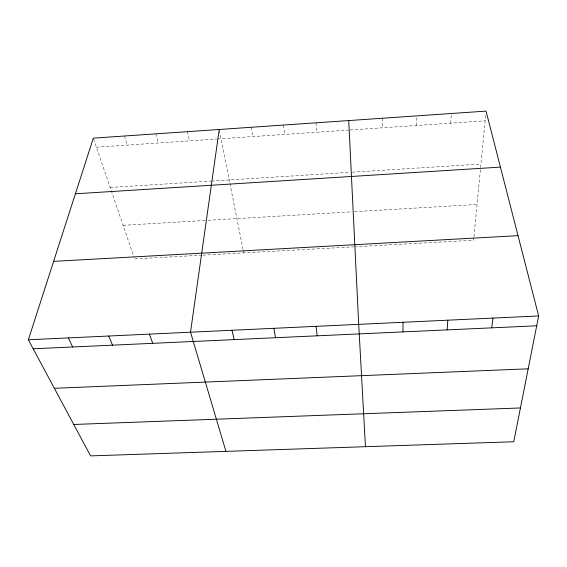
<?xml version="1.0" encoding="UTF-8"?>
<svg xmlns="http://www.w3.org/2000/svg" width="567" height="567" viewBox="0 0 567 567"><rect width="100%" height="100%" fill="white"/><g stroke="black" fill="none" stroke-linecap="round" stroke-linejoin="round"><path stroke-width="0.43" stroke-dasharray="2.83 2.13" d="M416.674 125.47L416.88 115.874M450.765 123.159L451.332 113.506M473.856 237.608L473.601 240.231L355.509 246.737M473.941 236.737L485.657 115.165M96.418 147.186L216.693 139.028M217.565 138.972L348.358 130.105M350.094 129.985L485.111 120.828M110.182 187.479L210.676 181.128M211.562 181.071L349.733 172.333M352.362 172.17L480.951 164.04M123.11 225.312L206.459 220.4M208.188 220.301L351.894 211.831M354.495 211.675L477.053 204.453M202.058 255.193L134.585 258.913L133.748 256.454M202.943 255.143L353.744 246.836M93.612 138.972L133.465 255.632M124.478 136.002L127.256 145.095M155.84 133.847L158.313 142.99M187.429 131.672L189.584 140.871M219.401 130.325L229.755 182.531M229.926 183.389L243.03 249.466M243.2 250.323L243.711 252.896M251.259 127.277L252.769 136.583M283.521 125.059L284.698 134.422M316.003 122.819L316.854 132.239M382.675 118.234L382.831 127.766"/><path stroke-width="0.85" d="M402.967 331.901L403.045 322.283M447.122 329.888L447.81 320.192M491.695 327.846L493.007 318.08M219.231 129.482L190.519 332.198L225.942 451.367M538.65 315.947L513.752 441.75L90.578 455.889L28.35 339.775L93.328 138.15L486.047 111.111L538.65 315.947L28.35 339.775M75.397 193.794L500.434 167.116M53.624 261.359L518.032 235.659M33.177 348.783L536.701 325.798M54.354 388.296L528.189 368.819M73.745 424.477L520.442 407.957M68.345 337.904L72.668 346.976M108.701 336.018L112.514 345.161M149.426 334.119L152.714 343.326M231.988 330.263L234.199 339.605M273.84 328.314L275.498 337.719M316.074 326.337L317.173 335.813M365.46 446.704L358.705 324.352L348.719 120.565"/></g></svg>
